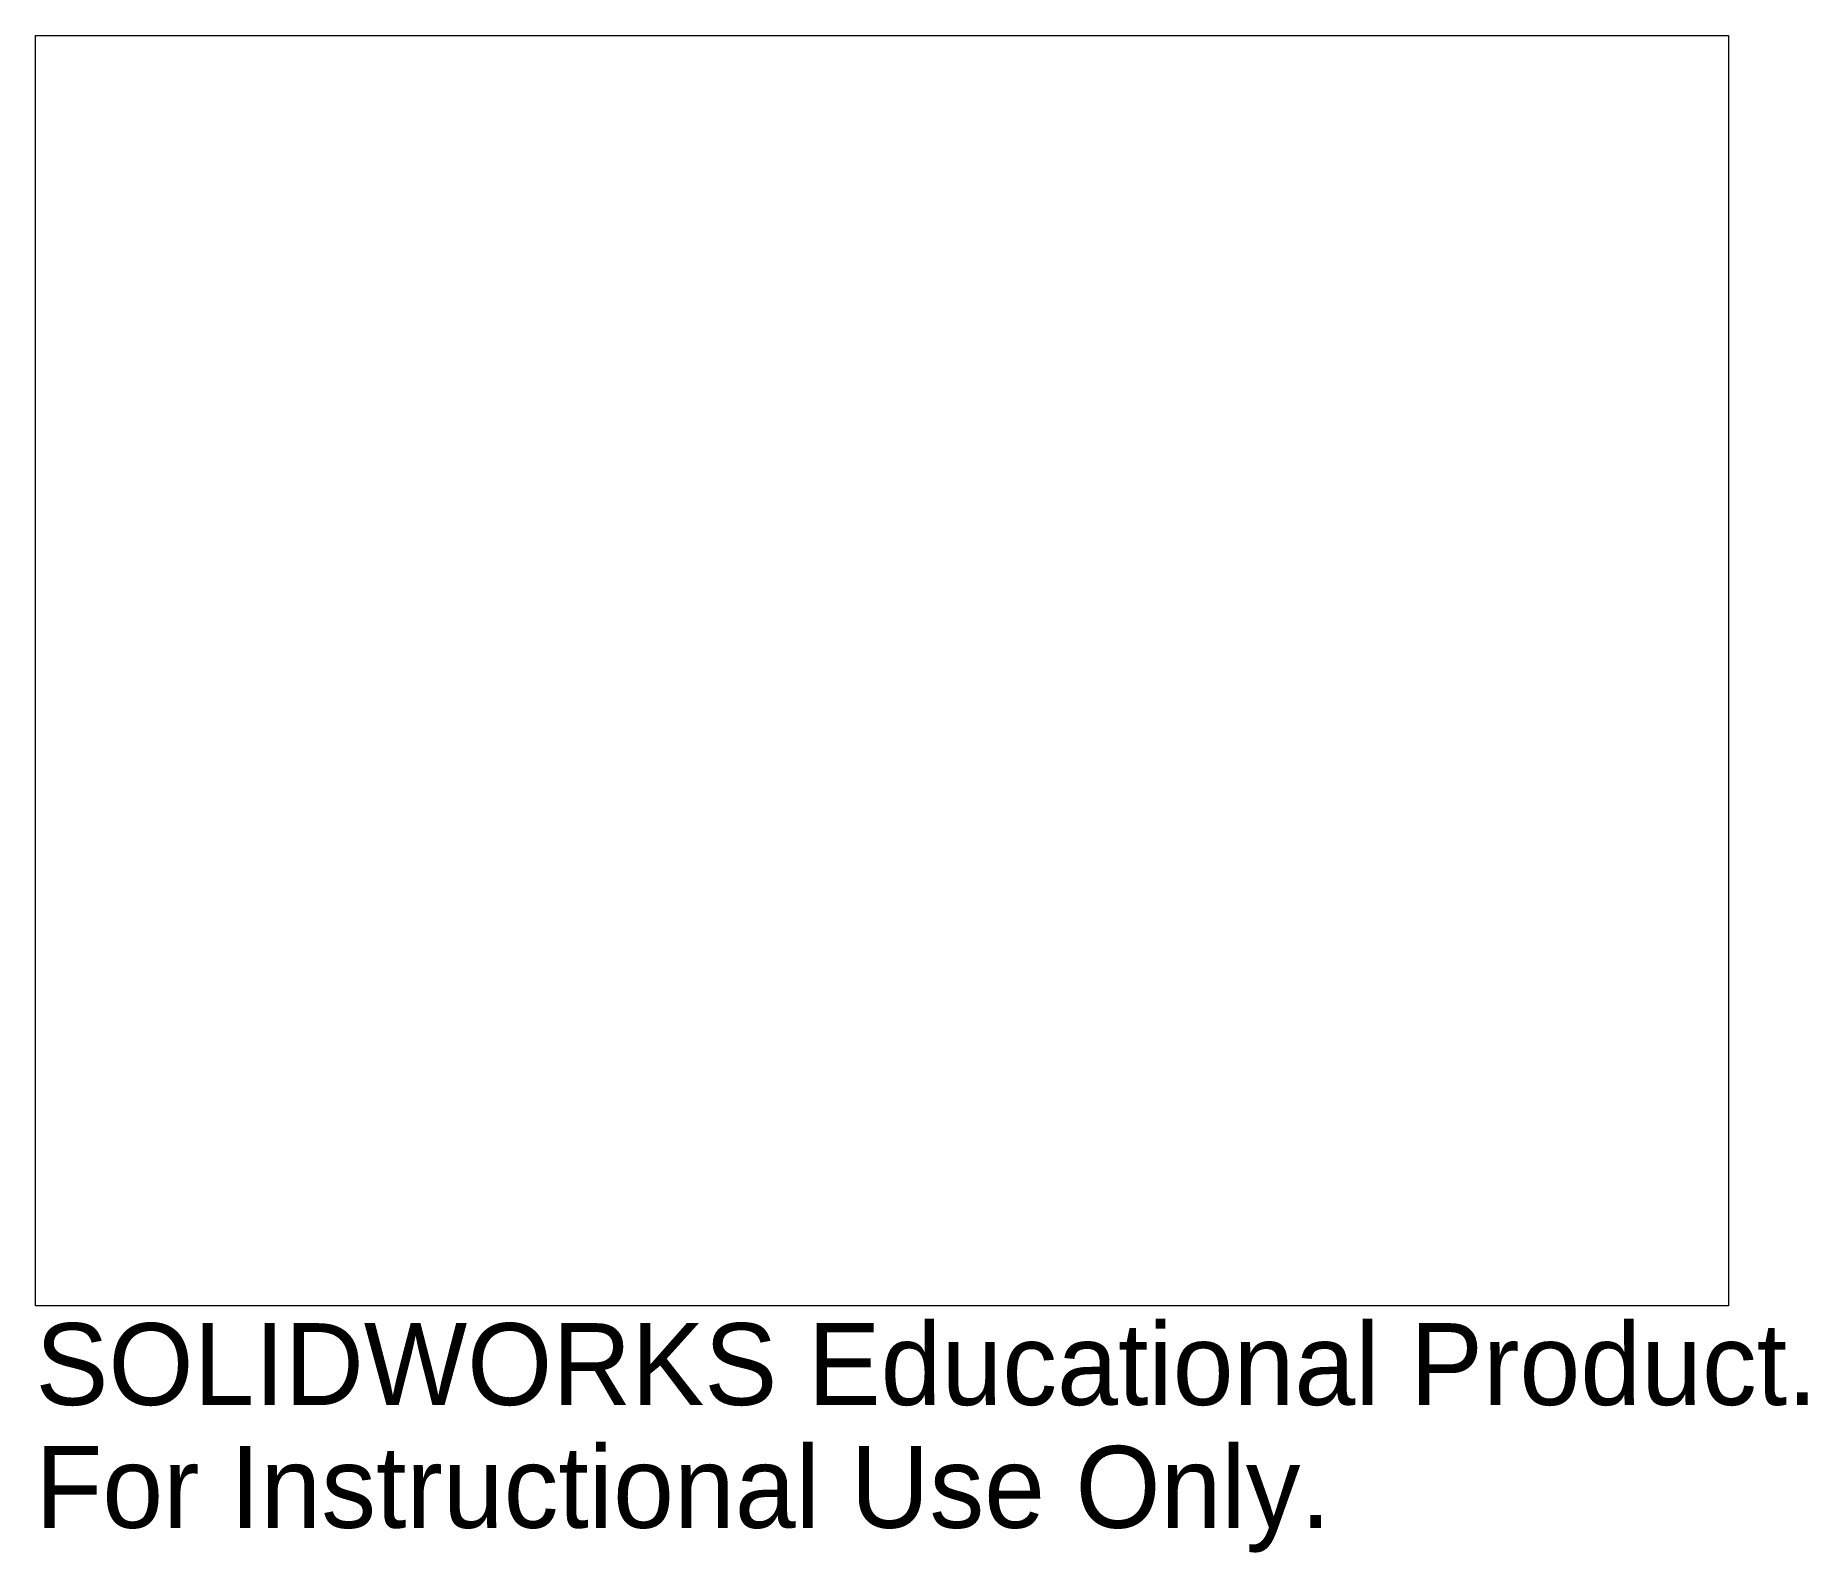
# Model space of a CAD drawing. Header units: millimetres. Extents: x 0 to 105, y -90 to 0.
import ezdxf

# ---------------------------------------------------------------- set-up
doc = ezdxf.new("R2010")
doc.units = ezdxf.units.MM

msp = doc.modelspace()

# ---------------------------------------------------------------- linework, layer by layer
at = {"color": 7, "linetype": 'Continuous', "lineweight": 15}
for p, q in [((0, 0), (100, 0)), ((0, -75), (0, 0)), ((100, 0), (100, -75)), ((100, -75), (0, -75))]:
    msp.add_line(p, q, dxfattribs=at)

# ---------------------------------------------------------------- texts
at = {"color": 7, "linetype": 'Continuous', "char_height": 4.8336, "attachment_point": 1}
for s, insert in [('SOLIDWORKS Educational Product.', (0, -76.02)), ('For Instructional Use Only.', (0, -83.27))]:
    msp.add_mtext(s, dxfattribs=dict(at, insert=insert))

doc.saveas('drawing.dxf')
